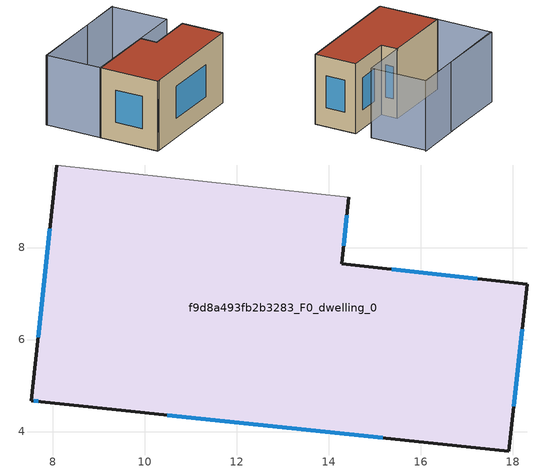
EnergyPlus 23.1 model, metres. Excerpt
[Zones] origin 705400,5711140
f9d8a493fb2b3283_F0_dwelling_0
 floor ground (EU_floor_Construction): 17.91,3.58 18.31,7.2 14.28,7.65 14.44,9.09 8.09,9.79 7.54,4.67 7.75,4.65 z0
 wall outside (EU_wall_Construction): 14.44,9.09 14.28,7.65 18.31,7.2 17.91,3.58 7.75,4.65 7.54,4.67 8.09,9.79 z0:6
 wall adiabatic (EU_wall_Construction): 8.09,9.79 14.44,9.09 z0:6
 window (EU_Window_Construction): 7.69,4.65 7.59,4.66 / 7.69,6.05 7.94,8.41 / 14.4,8.7 14.32,8.04 / 15.37,7.53 17.23,7.32 / 18.21,6.22 18.02,4.55 / 15.17,3.87 10.49,4.36 z1.62:4.38
 roof outside (EU_roof_Construction): 18.31,7.2 17.91,3.58 7.75,4.65 7.54,4.67 8.09,9.79 14.44,9.09 14.28,7.65 z6
shading: 19.19,13.54 8.61,14.54 / 8.62,14.64 19.09,13.49 / 19.09,13.49 18.56,8.64 / 18.56,8.64 8.09,9.79 / 8.09,9.79 8.62,14.64 z0:6
[Building]
EU S2 Campaign: North Axis=0; Terrain=City; Solar Distribution=FullExterior
[Site:Location]
London: Latitude=51.5; Longitude=-0.5; Time Zone=0; Elevation=25
[SizingPeriod:WeatherFileDays]
AnnualSizingPeriod: Begin Month=1; Begin Day of Month=1; End Month=12; End Day of Month=31; Day of Week for Start Day=Monday; Use Weather File Daylight Saving Period=No; Use Weather File Rain and Snow Indicators=No
[MATERIAL]
EU_InternalMass_Material: Roughness=MediumRough; Thickness=0.1; Conductivity=1; Density=1800; Specific Heat=900; Thermal Absorptance=0.9; Solar Absorptance=0.7; Visible Absorptance=0.7
[MATERIAL:NOMASS] Roughness=MediumRough; Thermal Absorptance=0.9; Solar Absorptance=0.7; Visible Absorptance=0.7
Name | Thermal Resistance
EU_wall_NoMass | 0.555556
EU_roof_NoMass | 0.510204
EU_floor_NoMass | 1.68919
[WINDOWMATERIAL:SIMPLEGLAZINGSYSTEM]
EU_Window_SimpleGlazing: UFactor=3.96; Solar Heat Gain Coefficient=0.85; Visible Transmittance=0.85
[CONSTRUCTION]
EU_wall_Construction: EU_wall_NoMass
EU_roof_Construction: EU_roof_NoMass
EU_floor_Construction: EU_floor_NoMass
EU_InternalMass_Construction: EU_InternalMass_Material
EU_Window_Construction: EU_Window_SimpleGlazing
[ZONE]
f9d8a493fb2b3283_F0_dwelling_0: Type=1; Multiplier=1; Ceiling Height=autocalculate; Volume=285.911; Floor Area=autocalculate; Part of Total Floor Area=Yes
[INTERNALMASS]
f9d8a493fb2b3283_F0_dwelling_0_EU_InternalMass: Construction=EU_InternalMass_Construction; Zone or ZoneList=f9d8a493fb2b3283_F0_dwelling_0; Surface Area=47.6519
[OTHEREQUIPMENT]
EU_Step8_InternalGain_f9d8a493fb2b3283_F0_dwelling_0_f000: Fuel Type=Electricity; Zone or ZoneList or Space or SpaceList=f9d8a493fb2b3283_F0_dwelling_0; Schedule=EU_Step8_GainSchedule_f9d8a493fb2b3283_F0_dwelling_0_f000; Design Level Calculation Method=Watts/Area; Power per Zone Floor Area=1; Fraction Latent=0; Fraction Radiant=0; Fraction Lost=0; Carbon Dioxide Generation Rate=0; EndUse Subcategory=EU_Step8_InternalGains
[ZONEVENTILATION:DESIGNFLOWRATE]
EU_ConstantAir_f9d8a493fb2b3283_F0_dwelling_0: Zone or ZoneList or Space or SpaceList=f9d8a493fb2b3283_F0_dwelling_0; Schedule=EU_AlwaysOn; Design Flow Rate Calculation Method=AirChanges/Hour; Air Changes per Hour=0.48; Ventilation Type=Natural; Fan Pressure Rise=0; Fan Total Efficiency=1; Constant Term Coefficient=1; Temperature Term Coefficient=0; Velocity Term Coefficient=0; Velocity Squared Term Coefficient=0; Minimum Indoor Temperature=-100; Maximum Indoor Temperature=100; Delta Temperature=-100; Minimum Outdoor Temperature=-100; Maximum Outdoor Temperature=100; Maximum Wind Speed=40
[HVACTEMPLATE:THERMOSTAT]
EU_HeatOnly_f9d8a493fb2b3283_F0_dwelling_0: Constant Heating Setpoint=20; Constant Cooling Setpoint=50
[HVACTEMPLATE:ZONE:IDEALLOADSAIRSYSTEM]
f9d8a493fb2b3283_F0_dwelling_0: Template Thermostat=EU_HeatOnly_f9d8a493fb2b3283_F0_dwelling_0; System Availability Schedule=EU_AlwaysOn; Maximum Heating Supply Air Temperature=50; Minimum Cooling Supply Air Temperature=13; Maximum Heating Supply Air Humidity Ratio=0.0156; Minimum Cooling Supply Air Humidity Ratio=0.0077; Heating Limit=NoLimit; Cooling Limit=NoLimit; Heating Availability Schedule=EU_AlwaysOn; Cooling Availability Schedule=EU_CoolingOff; Dehumidification Control Type=ConstantSensibleHeatRatio; Cooling Sensible Heat Ratio=0.7; Dehumidification Setpoint=60; Humidification Control Type=None; Humidification Setpoint=30; Outdoor Air Method=None; Outdoor Air Flow Rate per Person=0.00944; Outdoor Air Flow Rate per Zone Floor Area=0; Outdoor Air Flow Rate per Zone=0; Demand Controlled Ventilation Type=None; Outdoor Air Economizer Type=NoEconomizer; Heat Recovery Type=None; Sensible Heat Recovery Effectiveness=0.7; Latent Heat Recovery Effectiveness=0.65
[SIZING:ZONE]
f9d8a493fb2b3283_F0_dwelling_0: Zone Cooling Design Supply Air Temperature Input Method=SupplyAirTemperature; Zone Cooling Design Supply Air Temperature=13; Zone Heating Design Supply Air Temperature Input Method=SupplyAirTemperature; Zone Heating Design Supply Air Temperature=50; Zone Cooling Design Supply Air Humidity Ratio=0.008; Zone Heating Design Supply Air Humidity Ratio=0.008; Cooling Design Air Flow Method=DesignDay; Cooling Design Air Flow Rate=0; Cooling Minimum Air Flow per Zone Floor Area=0.000762; Cooling Minimum Air Flow=0; Cooling Minimum Air Flow Fraction=0.2; Heating Design Air Flow Method=DesignDay; Heating Design Air Flow Rate=0; Heating Maximum Air Flow per Zone Floor Area=0.002032; Heating Maximum Air Flow=0.141576; Heating Maximum Air Flow Fraction=0.3; Account for Dedicated Outdoor Air System=No; Dedicated Outdoor Air System Control Strategy=NeutralSupplyAir; Dedicated Outdoor Air Low Setpoint Temperature for Design=autosize; Dedicated Outdoor Air High Setpoint Temperature for Design=autosize; Zone Load Sizing Method=Sensible Load Only No Latent Load; Zone Latent Cooling Design Supply Air Humidity Ratio Input Method=HumidityRatioDifference; Zone Cooling Design Supply Air Humidity Ratio Difference=0.005; Zone Latent Heating Design Supply Air Humidity Ratio Input Method=HumidityRatioDifference; Zone Humidification Design Supply Air Humidity Ratio Difference=0.005
[SCHEDULE:CONSTANT]
Name | Hourly Value
EU_AlwaysOn | 1
EU_CoolingOff | 0
[SCHEDULE:FILE]
EU_Step8_GainSchedule_f9d8a493fb2b3283_F0_dwelling_0_f000: File=../../schedules/f9d8a493fb2b3283/f9d8a493fb2b3283_F0_dwelling_0_f000_gain.csv; Column Number=1; Rows to Skip at Top=0; Number of Hours of Data=8760; Column Separator=Comma; Interpolate to Timestep=No; Minutes per Item=60; Adjust Schedule for Daylight Savings=Yes
